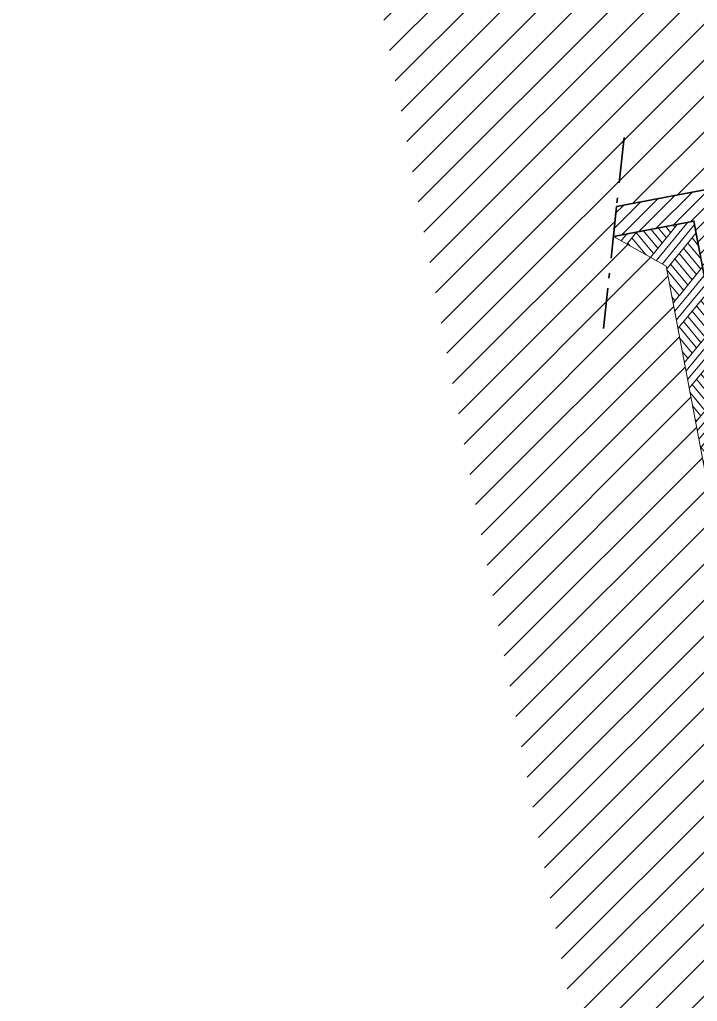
# Model space of a CAD drawing. Header units: centimetres. Extents: x 43491 to 84569, y -30699 to -11680.
# Drawn here: x 43491 to 43964, y -25266 to -24580 of the extents above; entities that cross this region are included whole.
import ezdxf

# ---------------------------------------------------------------- set-up
doc = ezdxf.new("R2010")
doc.units = ezdxf.units.CM
doc.header["$LTSCALE"] = 50.8
doc.linetypes.add('Style de ligne -6', pattern=[1.04164, 0.625, -0.20828, 0.06943, -0.13893])
for name, color, linetype, lineweight in [('0-PROJET-DESSINS CRÉES', 7, 'Continuous', 9), ('0-PROJET-MUR BETON', 7, 'Continuous', 35), ('Général', 7, 'Continuous', 5)]:
    doc.layers.add(name, color=color, linetype=linetype, lineweight=lineweight)

msp = doc.modelspace()

# ---------------------------------------------------------------- hatches: boundary and pattern name
at = {"layer": '0-PROJET-DESSINS CRÉES', "linetype": 'Continuous', "lineweight": 18}
h = msp.add_hatch(dxfattribs=at)
h.set_pattern_fill('Terre', color=252, style=0, pattern_type=2)
h.set_pattern_definition([(50.6530536, (805975.722, -272856.77), (-2e-12, -51.2282759), [47.3175133, -18.9270053]), (50.6530536, (805975.794, -272871.344), (-2e-12, -51.2282759), [66.1311571, -0.1133615]), (50.6530536, (805975.722, -272864.1), (-2e-12, -51.2282759), [56.781016, -9.4635027]), (50.6530536, (805975.722, -272849.44), (-2e-12, -51.2282759), [37.8540107, -28.390508]), (-50.6530536, (805993.722, -272820.116), (-2e-12, -51.2282759), [4.7317513, -61.5127673]), (-50.6530536, (805987.722, -272820.116), (-2e-12, -51.2282759), [9.4635027, -56.781016]), (-50.6530536, (805981.74, -272820.116), (-2e-12, -51.2282759), [14.1666564, -52.0778623]), (-50.6530536, (805975.722, -272820.116), (-2e-12, -51.2282759), [18.9270053, -47.3175133]), (50.6530536, (806005.794, -272871.344), (-2e-12, -51.2282759), [18.8136438, -47.430875]), (50.6530536, (806011.794, -272871.344), (-2e-12, -51.2282759), [9.350141, -56.8943776]), (50.6530536, (805999.794, -272871.344), (-2e-12, -51.2282759), [28.2771465, -37.9673722]), (-50.6530536, (806014.722, -272823.78), (-2e-12, -51.2282759), [4.7317513, -61.5127673]), (-50.6530536, (806011.722, -272827.447), (-2e-12, -51.2282759), [9.4635027, -56.781016]), (-50.6530536, (806008.722, -272831.112), (-2e-12, -51.2282759), [14.195254, -52.0492647]), (-50.6530536, (806005.722, -272834.778), (-2e-12, -51.2282759), [18.9270053, -47.3175133]), (-50.6530536, (806002.722, -272838.443), (-2e-12, -51.2282759), [18.9270053, -47.3175133]), (-50.6530536, (805999.722, -272842.11), (-2e-12, -51.2282759), [18.9270053, -47.3175133]), (-50.6530536, (805996.722, -272845.774), (-2e-12, -51.2282759), [18.9270053, -47.3175133]), (-50.6530536, (805975.722, -272827.447), (-2e-12, -51.2282759), [14.195254, -52.0492647]), (-50.6530536, (805993.722, -272849.44), (-2e-12, -51.2282759), [18.9270053, -47.3175133]), (-50.6530536, (805975.722, -272834.778), (-2e-12, -51.2282759), [9.4635027, -56.781016]), (-50.6530536, (805990.722, -272853.105), (-2e-12, -51.2282759), [18.9270053, -47.3175133]), (-50.6530536, (805975.722, -272842.103), (-2e-12, -51.2282759), [4.7351633, -61.5093554]), (-50.6530536, (805987.723, -272856.77), (-2e-12, -51.2282759), [18.8117174, -47.4328012]), (-50.6530536, (805975.722, -272849.427), (-2e-12, -51.2282759), [0.007868, -66.2366506]), (-50.6530536, (805984.725, -272860.432), (-2e-12, -51.2282759), [14.0796978, -52.164821]), (-50.6530536, (805981.723, -272864.1), (-2e-12, -51.2282759), [9.3501564, -56.8943623]), (-50.6530536, (805978.723, -272867.766), (-2e-12, -51.2282759), [4.6188139, -61.6257048])])
h.paths.add_polyline_path([(44059.76, -25536.98), (44114.62, -25526.59), (43962.04, -24720.91), (43905.77, -24731.56), (43942.57, -24752.47), (44085.18, -25505.53)])
at = {"layer": '0-PROJET-MUR BETON', "linetype": 'Continuous', "lineweight": 5}
h = msp.add_hatch(dxfattribs=at)
h.set_pattern_fill('hachure A', style=0, pattern_type=2)
h.set_pattern_definition([(45, (38816.9114, 22086.9576), (5.2916667, -4.4097222), [])])
h.paths.add_polyline_path([(44745.83, -26002.43), (44797.36, -25992.67), (44794.01, -25974.99), (44774.36, -25978.71), (44640.88, -25273.87), (44703.62, -25261.99), (44699.77, -25241.65), (44637.03, -25253.53), (44516.29, -24615.94), (44579.03, -24604.06), (44575.3, -24584.41), (43908, -24710.79), (43905.77, -24731.56), (43962.04, -24720.91), (44114.62, -25526.59), (44059.76, -25536.98), (44057.52, -25557.75), (44118.34, -25546.24), (44220.12, -26083.67), (44168.83, -26093.38), (44166.82, -26112.08)])
h.paths.add_polyline_path([(44232.89, -26081.25), (44131.11, -25543.82), (44369.01, -25498.77), (44470.79, -26036.2)])
h.paths.add_polyline_path([(44127.39, -25524.17), (43974.81, -24718.49), (44212.71, -24673.43), (44365.29, -25479.11)])
h.paths.add_polyline_path([(44386.88, -25475.03), (44234.3, -24669.35), (44493.69, -24620.22), (44646.27, -25425.9)])
h.paths.add_polyline_path([(44492.38, -26032.11), (44390.6, -25494.68), (44649.99, -25445.55), (44751.76, -25982.99)])
at = {"layer": 'Général', "linetype": 'Continuous', "lineweight": 18}
h = msp.add_hatch(dxfattribs=at)
h.set_pattern_fill('H_Fer', color=252, style=0, pattern_type=2)
h.set_pattern_definition([(45, (136154.768, -79970.572), (-12.572238, 12.572238), [])])
h.paths.add_polyline_path([(44763.69, -29957.38), (45227.69, -29869.51), (45231.45, -29889.36), (45231.98, -29891.09), (45486.94, -29842.81), (45478.75, -29799.58), (45218.61, -29848.84), (45147.81, -29421.26), (45087.65, -28887.95), (44710.67, -28959.34), (44712.9, -28938.56), (44731.07, -28916.09), (44711.1, -28810.62), (44680.76, -28792.38), (44682.99, -28771.6), (44699.78, -28750.84), (44268.71, -26474.6), (44232.41, -26453.99), (44234.42, -26435.29), (44256.17, -26408.39), (44208.74, -26157.94), (44164.59, -26132.86), (44168.83, -26093.38), (44191.26, -26065.64), (44099.6, -25581.66), (44057.52, -25557.75), (44059.76, -25536.98), (44085.18, -25505.53), (43942.57, -24752.47), (43905.77, -24731.56), (43908, -24710.79), (44312.25, -24634.23), (44172.06, -24161.38), (44108.15, -23716.41), (44097.95, -23662.58), (44067.37, -23501.09), (43952.69, -23150.33), (43491.13, -23237.74)])

# ---------------------------------------------------------------- linework, layer by layer
at = {"layer": '0-PROJET-DESSINS CRÉES', "linetype": 'Style de ligne -6', "lineweight": 35}
msp.add_line((43913.18, -24662.57), (43898.85, -24795.96), dxfattribs=at)
at = {"layer": '0-PROJET-DESSINS CRÉES', "color": 7, "linetype": 'Continuous', "lineweight": 5, "flags": 128}
msp.add_lwpolyline([(44059.76, -25536.98), (44114.62, -25526.59), (43962.04, -24720.91), (43905.77, -24731.56), (43942.57, -24752.47), (44085.18, -25505.53)], close=True, dxfattribs=at)
at = {"layer": '0-PROJET-MUR BETON', "flags": 128}
msp.add_lwpolyline([(44745.83, -26002.43), (44797.36, -25992.67), (44794.01, -25974.99), (44774.36, -25978.71), (44640.88, -25273.87), (44703.62, -25261.99), (44699.77, -25241.65), (44637.03, -25253.53), (44516.29, -24615.94), (44579.03, -24604.06), (44575.3, -24584.41), (43908, -24710.79), (43905.77, -24731.56), (43962.04, -24720.91), (44114.62, -25526.59), (44059.76, -25536.98), (44057.52, -25557.75), (44118.34, -25546.24), (44220.12, -26083.67), (44168.83, -26093.38), (44166.82, -26112.08)], close=True, dxfattribs=at)

doc.saveas('drawing.dxf')
